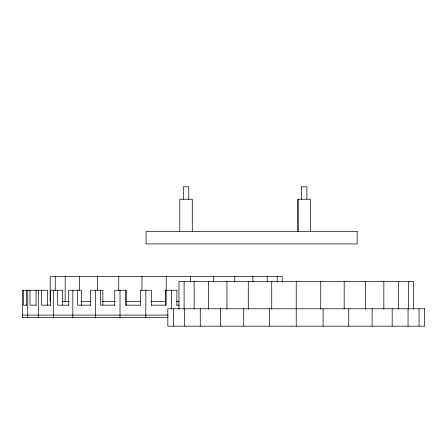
<?xml version="1.0" encoding="UTF-8"?>
<svg xmlns="http://www.w3.org/2000/svg" width="447" height="447" viewBox="0 0 447 447"><rect width="100%" height="100%" fill="white"/><g stroke="black" fill="none" stroke-linecap="round" stroke-linejoin="round"><path stroke-width="0.67" d="M301.44 186.818L306.905 186.818L306.905 199.233M297.987 199.233L297.987 231.518L297.937 199.233L310.408 199.233L310.408 231.518M62.535 301.328L69.274 301.328M80.907 301.328L90.668 301.328M102.408 301.328L115.354 301.328M126.266 301.328L140.598 301.328M150.969 301.328L165.524 301.328M176.615 301.328L178.694 301.328M26.814 305.156L23.501 305.156L23.501 290.254M36.118 305.156L29.994 305.156L29.994 290.254M50.947 305.156L41.554 305.156L41.554 290.254M68.883 305.156L57.669 305.156L57.669 290.254M90.87 305.156L77.638 305.156L77.638 290.254M115.035 305.156L100.586 305.156L100.586 290.254M140.436 305.156L125.512 305.156L125.512 290.254M151.22 305.156L166.144 305.156L166.144 290.254M176.626 305.156L179.325 305.156M22.35 315.085L168.156 315.085M168.156 317.571L22.35 317.571L22.35 290.254L47.583 290.254L47.583 305.156M419.04 308.776L419.04 326.159M413.475 309.056L413.475 281.465L178.984 281.465L178.984 309.056M408.351 281.465L408.351 309.056M408.055 308.776L408.055 326.159M398.327 281.465L398.327 309.056M392.192 308.776L392.192 326.159M383.839 281.465L383.839 309.056M372.127 308.776L372.127 326.159M365.523 281.465L365.523 309.056M348.749 308.776L348.749 326.159M344.179 281.465L344.179 309.056M323.08 308.776L323.08 326.159M320.745 281.465L320.745 309.056M301.479 186.818L301.44 199.233M296.232 281.465L296.232 326.159M282.247 282.012L282.247 276.497L50.187 276.497L50.187 301.328M277.174 276.497L277.174 282.012M271.72 281.465L271.72 309.056M269.385 308.776L269.385 326.159M267.256 276.497L267.256 282.012M252.918 276.497L252.918 282.012M248.281 281.465L248.281 309.056M243.71 308.776L243.71 326.159M234.792 276.497L234.792 282.012M226.936 281.465L226.936 309.056M220.332 308.776L220.332 326.159M213.672 276.497L213.672 282.012M208.62 281.465L208.62 309.056M200.273 308.776L200.273 326.159M194.138 281.465L194.138 309.056M192.283 231.518L192.283 199.233L179.811 199.233L179.811 231.518M190.472 276.497L190.472 282.012M188.779 199.233L188.779 186.818L183.315 186.818L183.315 199.233M184.404 308.776L184.404 326.159M184.114 281.465L184.114 309.056M176.9 305.156L176.9 290.254L165.368 290.254L165.368 305.156M173.425 308.776L173.425 326.159M171.642 290.254L171.642 308.877M166.217 276.497L166.217 290.293M151.326 305.156L151.326 290.254L140.33 290.254L140.33 305.156M145.828 290.254L145.828 317.571M141.962 276.497L141.962 290.293M126.294 305.156L126.294 290.254L114.756 290.254L114.756 305.156M120.014 290.254L120.014 317.571M118.762 276.497L118.762 290.293M102.888 305.156L102.888 290.254L90.54 290.254L90.54 305.156M97.642 276.497L97.642 290.293M95.328 290.254L95.328 317.571M81.365 305.156L81.365 290.254L68.743 290.254L68.743 305.156M79.516 276.497L79.516 290.293M72.85 290.254L72.85 317.571M65.178 276.497L65.178 301.328M62.653 305.156L62.653 290.254L50.31 290.254L50.31 305.156M55.26 276.497L55.26 290.293M53.562 290.254L53.562 317.571M38.302 290.254L38.302 317.571M36.056 290.254L36.056 305.156M27.748 290.254L27.748 317.571M26.596 290.254L26.596 305.156M357.142 231.518L146.068 231.518L146.068 243.933L357.142 243.933L357.142 231.518M424.65 308.776L167.815 308.776L167.815 326.159L424.65 326.159L424.65 308.776"/></g></svg>
